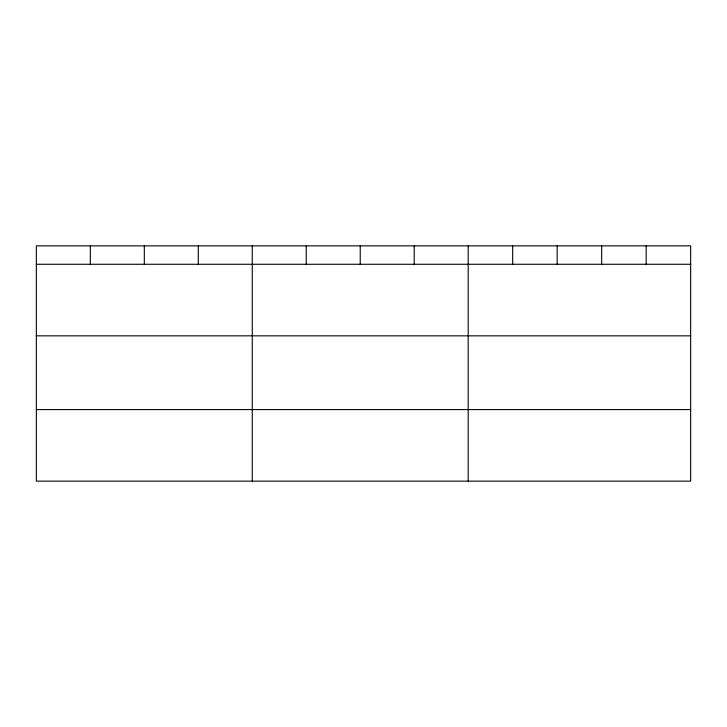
<?xml version="1.0" encoding="UTF-8"?>
<svg xmlns="http://www.w3.org/2000/svg" width="727" height="727" viewBox="0 0 727 727"><rect width="100%" height="100%" fill="white"/><g stroke="black" fill="none" stroke-linecap="round" stroke-linejoin="round"><path stroke-width="1.09" d="M690.65 264.274L690.65 481.147L36.35 481.147L36.35 245.853L690.65 245.853L690.65 264.274L36.35 264.274M36.35 335.838L690.65 335.838M36.35 409.583L690.65 409.583M646.158 245.853L646.158 264.274M601.665 245.853L601.665 264.274M557.173 245.853L557.173 264.274M512.68 245.853L512.68 264.274M468.188 245.853L468.188 481.147M414.208 245.853L414.208 264.274M360.228 245.853L360.228 264.274M306.249 245.853L306.249 264.274M252.269 245.853L252.269 481.147M198.289 245.853L198.289 264.274M144.31 245.853L144.31 264.274M90.33 245.853L90.33 264.274"/></g></svg>
